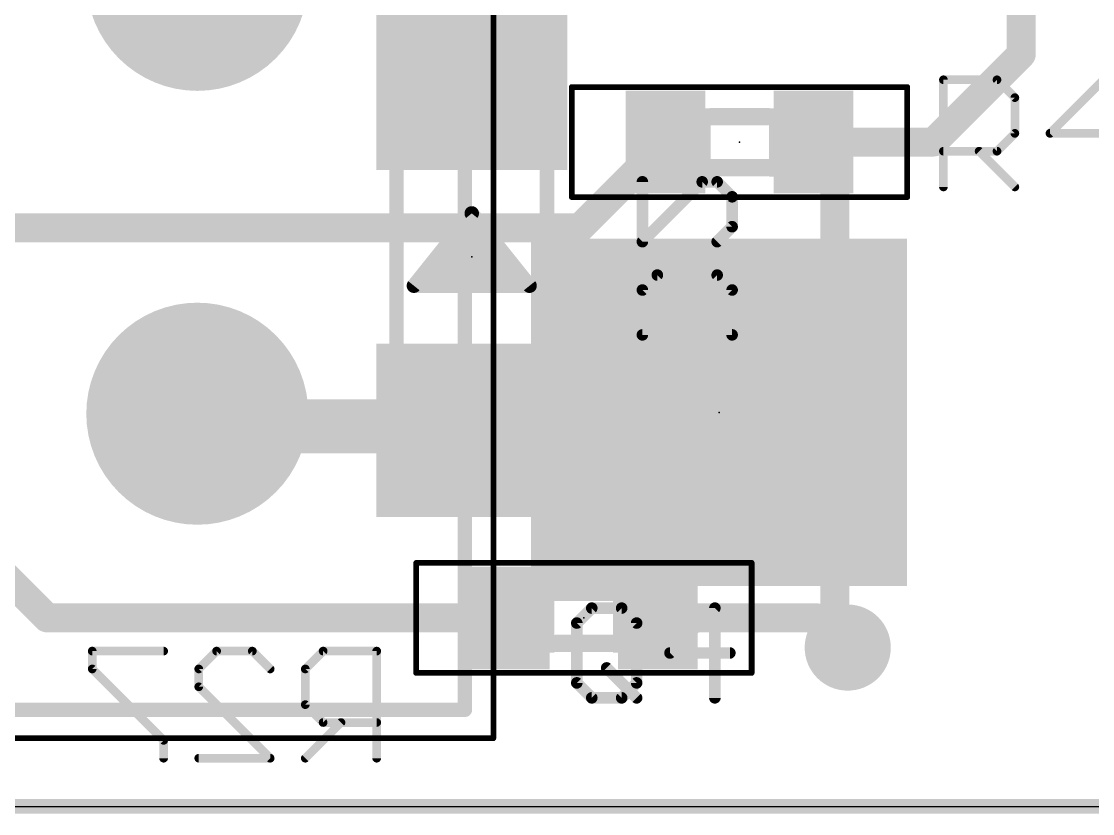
# Model space of a CAD drawing. Extents: x -0.1 to 70.5, y -0.1 to 57.
# Drawn here: x 42.53 to 51.93, y -0.06 to 6.89 of the extents above; entities that cross this region are included whole.
import ezdxf

# ---------------------------------------------------------------- set-up
doc = ezdxf.new("R2010")
doc.units = 0
for name, color, linetype in [('1', 14, 'CONTINUOUS'), ('16', 174, 'CONTINUOUS'), ('17', 94, 'CONTINUOUS'), ('18', 94, 'CONTINUOUS'), ('20', 30, 'CONTINUOUS'), ('21', 250, 'CONTINUOUS'), ('22', 250, 'CONTINUOUS'), ('23', 178, 'CONTINUOUS'), ('24', 178, 'CONTINUOUS'), ('25', 250, 'CONTINUOUS'), ('26', 250, 'CONTINUOUS'), ('39', 14, 'CONTINUOUS'), ('40', 174, 'CONTINUOUS'), ('51', 250, 'CONTINUOUS'), ('52', 250, 'CONTINUOUS')]:
    doc.layers.add(name, color=color, linetype=linetype)

# ---------------------------------------------------------------- blocks, each defined once
blk = doc.blocks.new('RECT')
blk.add_solid([(-0.5, -0.5), (0.5, -0.5), (-0.5, 0.5), (0.5, 0.5)])
blk = doc.blocks.new('ROUNDP')
at = {"const_width": 0.5}
blk.add_lwpolyline([(0, -0.25, 1), (0, 0.25, 1), (0, -0.25)], format="xyb", dxfattribs=at)
blk = doc.blocks.new('ROUNDV')
at = {"const_width": 0.5}
blk.add_lwpolyline([(0, -0.25, 1), (0, 0.25, 1), (0, -0.25)], format="xyb", dxfattribs=at)

msp = doc.modelspace()

# ---------------------------------------------------------------- linework, layer by layer
at = {"layer": '1'}
for points, const_width in [([(51.308, 6.604), (51.308, 10.668)], 0.254), ([(50.5374, 5.8334), (51.308, 6.604)], 0.254), ([(48.1838, 5.8334), (47.4304, 5.08)], 0.254), ([(49.4838, 5.8334), (49.67, 5.6472)], 0.254), ([(49.4838, 5.8334), (50.5374, 5.8334)], 0.254), ([(49.67, 5.6472), (49.67, 4.349)], 0.254), ([(47.4304, 5.08), (41.656, 5.08)], 0.254), ([(44.072, 3.448), (47.626, 3.448)], 0.254), ([(47.626, 3.448), (47.638, 3.46)], 0.254), ([(49.67, 1.5082), (49.67, 2.571)], 0.254), ([(49.784, 1.3942), (49.67, 1.5082)], 0.254), ([(60.96, 0), (39.116, 0)], 0.127)]:
    msp.add_lwpolyline(points, dxfattribs=dict(at, const_width=const_width))
at = {"layer": '1', "const_width": 0.127}
for points in [[(51.3529, 6.5591, 1), (51.2631, 6.6489)], [(51.2445, 6.604, 1), (51.3715, 6.604)], [(48.2287, 5.7885, 1), (48.1389, 5.8783)], [(49.5287, 5.8783, 1), (49.4389, 5.7885)], [(49.4838, 5.8969, 1), (49.4838, 5.7699)], [(50.4925, 5.8783, 1), (50.5823, 5.7885)], [(50.5374, 5.7699, 1), (50.5374, 5.8969)], [(49.7335, 5.6472, 1), (49.6065, 5.6472)], [(49.6251, 5.6023, 1), (49.7149, 5.6921)], [(47.3855, 5.1249, 1), (47.4753, 5.0351)], [(47.4304, 5.0165, 1), (47.4304, 5.1435)], [(49.6065, 4.349, 1), (49.7335, 4.349)], [(44.072, 3.5115, 1), (44.072, 3.3845)], [(47.6829, 3.4151, 1), (47.5931, 3.5049)], [(47.626, 3.3845, 1), (47.626, 3.5115)], [(47.5811, 3.4929, 1), (47.6709, 3.4031)], [(49.7335, 2.571, 1), (49.6065, 2.571)], [(49.7149, 1.5531, 1), (49.6251, 1.4633)], [(49.6065, 1.5082, 1), (49.7335, 1.5082)], [(49.7391, 1.3493, 1), (49.8289, 1.4391)]]:
    msp.add_lwpolyline(points, format="xyb", dxfattribs=at)
at = {"layer": '16'}
for points, const_width in [([(46.482, 6.35), (46.482, 8.128)], 0.4064), ([(44.218, 3.302), (44.072, 3.448)], 0.4064), ([(46.482, 3.302), (44.218, 3.302)], 0.4064), ([(46.482, 3.302), (46.466, 3.302)], 0.4064), ([(42.7532, 1.6546), (41.656, 2.7518)], 0.254), ([(42.7532, 1.6546), (46.8172, 1.6546)], 0.254), ([(48.1172, 1.6546), (49.5236, 1.6546)], 0.254), ([(49.5236, 1.6546), (49.784, 1.3942)], 0.254), ([(60.96, 0), (39.116, 0)], 0.127)]:
    msp.add_lwpolyline(points, dxfattribs=dict(at, const_width=const_width))
for points, const_width in [([(46.3804, 6.35, 1), (46.5836, 6.35)], 0.2032), ([(44.1438, 3.5198, 1), (44.0002, 3.3762)], 0.2032), ([(44.218, 3.4036, 1), (44.218, 3.2004)], 0.2032), ([(46.466, 3.4036, 1), (46.466, 3.2004)], 0.2032), ([(46.482, 3.2004, 1), (46.482, 3.4036)], 0.2032), ([(46.482, 3.2004, 1), (46.482, 3.4036)], 0.2032), ([(44.1462, 3.2302, 1), (44.2898, 3.3738)], 0.2032), ([(42.7532, 1.7181, 1), (42.7532, 1.5911)], 0.127), ([(42.7083, 1.6097, 1), (42.7981, 1.6995)], 0.127), ([(46.8172, 1.5911, 1), (46.8172, 1.7181)], 0.127), ([(48.1172, 1.7181, 1), (48.1172, 1.5911)], 0.127), ([(49.5685, 1.6995, 1), (49.4787, 1.6097)], 0.127), ([(49.5236, 1.5911, 1), (49.5236, 1.7181)], 0.127), ([(49.7391, 1.3493, 1), (49.8289, 1.4391)], 0.127)]:
    msp.add_lwpolyline(points, format="xyb", dxfattribs=dict(at, const_width=const_width))
at = {"layer": '20'}
msp.add_line((0, 0), (61, 0), dxfattribs=at)
at = {"layer": '21', "const_width": 0.127}
for points in [[(46.422, 13.548), (46.422, 0.848)], [(48.908, 4.9205), (48.019, 4.9205)], [(48.019, 4.9205), (48.019, 4.1585)], [(49.289, 3.2695), (49.289, 3.6505)], [(48.019, 2.7615), (48.019, 1.9995)], [(48.019, 1.9995), (48.908, 1.9995)], [(46.422, 0.848), (17.422, 0.848)]]:
    msp.add_lwpolyline(points, dxfattribs=at)
at = {"layer": '21', "const_width": 0.0635}
for points in [[(48.019, 4.9523, 1), (48.019, 4.8888)], [(48.0508, 4.9205, 1), (47.9873, 4.9205)], [(48.908, 4.8888, 1), (48.908, 4.9523)], [(47.9873, 4.1585, 1), (48.0508, 4.1585)], [(49.3208, 3.6505, 1), (49.2572, 3.6505)], [(49.2572, 3.2695, 1), (49.3208, 3.2695)], [(48.0508, 2.7615, 1), (47.9873, 2.7615)], [(48.019, 2.0312, 1), (48.019, 1.9678)], [(47.9873, 1.9995, 1), (48.0508, 1.9995)], [(48.908, 1.9678, 1), (48.908, 2.0312)], [(46.3903, 0.848, 1), (46.4538, 0.848)], [(46.422, 0.8163, 1), (46.422, 0.8798)]]:
    msp.add_lwpolyline(points, format="xyb", dxfattribs=at)
at = {"layer": '22', "const_width": 0.127}
for points in [[(45.822, 4.126), (45.822, 5.526)], [(47.142, 4.126), (47.142, 5.526)], [(46.482, 5.207), (45.974, 4.572)], [(46.99, 4.572), (46.482, 5.207)], [(46.482, 4.572), (46.482, 5.207)], [(46.355, 4.572), (46.355, 5.0483)], [(46.609, 4.572), (46.609, 5.0483)], [(46.228, 4.572), (46.228, 4.8895)], [(46.736, 4.572), (46.736, 4.8895)], [(46.101, 4.572), (46.101, 4.7308)], [(46.863, 4.572), (46.863, 4.7308)], [(45.974, 4.572), (46.99, 4.572)]]:
    msp.add_lwpolyline(points, dxfattribs=at)
at = {"layer": '22', "const_width": 0.0635}
for points in [[(45.8538, 5.526, 1), (45.7903, 5.526)], [(47.1738, 5.526, 1), (47.1103, 5.526)], [(46.5138, 5.207, 1), (46.4502, 5.207)], [(46.5068, 5.2268, 1), (46.4572, 5.1872)], [(46.5068, 5.1872, 1), (46.4572, 5.2268)], [(46.3868, 5.0483, 1), (46.3233, 5.0483)], [(46.6408, 5.0483, 1), (46.5772, 5.0483)], [(46.2598, 4.8895, 1), (46.1962, 4.8895)], [(46.7678, 4.8895, 1), (46.7043, 4.8895)], [(46.1328, 4.7308, 1), (46.0692, 4.7308)], [(46.8948, 4.7308, 1), (46.8312, 4.7308)], [(45.974, 4.6037, 1), (45.974, 4.5403)], [(45.9492, 4.5918, 1), (45.9988, 4.5522)], [(46.9652, 4.5522, 1), (47.0148, 4.5918)], [(46.99, 4.5403, 1), (46.99, 4.6037)], [(46.0692, 4.572, 1), (46.1328, 4.572)], [(46.1962, 4.572, 1), (46.2598, 4.572)], [(46.3233, 4.572, 1), (46.3868, 4.572)], [(46.4502, 4.572, 1), (46.5138, 4.572)], [(46.5772, 4.572, 1), (46.6408, 4.572)], [(46.7043, 4.572, 1), (46.7678, 4.572)], [(46.8312, 4.572, 1), (46.8948, 4.572)], [(45.7903, 4.126, 1), (45.8538, 4.126)], [(47.1103, 4.126, 1), (47.1738, 4.126)]]:
    msp.add_lwpolyline(points, format="xyb", dxfattribs=at)
at = {"layer": '23'}
for p in [(48.8338, 5.8334), (48.654, 3.46)]:
    msp.add_point(p, dxfattribs=at)
at = {"layer": '24'}
for p in [(46.482, 4.826), (47.4672, 1.6546)]:
    msp.add_point(p, dxfattribs=at)
at = {"layer": '25'}
for points, const_width in [([(50.6245, 5.4397), (50.6245, 6.3803)], 0.0762), ([(50.6245, 6.3803), (51.0948, 6.3803)], 0.0762), ([(51.0948, 6.3803), (51.2516, 6.2235)], 0.0762), ([(52.0303, 6.3803), (51.56, 5.91)], 0.0762), ([(51.2516, 6.2235), (51.2516, 5.91)], 0.0762), ([(51.2516, 5.91), (51.0948, 5.7532)], 0.0762), ([(51.56, 5.91), (52.1871, 5.91)], 0.0762), ([(51.0948, 5.7532), (50.6245, 5.7532)], 0.0762), ([(50.938, 5.7532), (51.2516, 5.4397)], 0.0762), ([(47.4046, 1.6095), (47.536, 1.7409)], 0.1016), ([(47.536, 1.7409), (47.7987, 1.7409)], 0.1016), ([(47.7987, 1.7409), (47.93, 1.6095)], 0.1016), ([(48.6173, 1.7409), (48.2232, 1.3468)], 0.1016), ([(48.6173, 0.9528), (48.6173, 1.7409)], 0.1016), ([(47.4046, 1.0841), (47.4046, 1.6095)], 0.1016), ([(47.93, 1.6095), (47.93, 1.0841)], 0.1016), ([(48.2232, 1.3468), (48.7486, 1.3468)], 0.1016), ([(47.6673, 1.2155), (47.93, 0.9528)], 0.1016), ([(47.536, 0.9528), (47.4046, 1.0841)], 0.1016), ([(47.93, 1.0841), (47.7987, 0.9528)], 0.1016), ([(47.7987, 0.9528), (47.536, 0.9528)], 0.1016)]:
    msp.add_lwpolyline(points, dxfattribs=dict(at, const_width=const_width))
for points, const_width in [([(50.6436, 6.3803, 1), (50.6055, 6.3803)], 0.0381), ([(50.6245, 6.3994, 1), (50.6245, 6.3613)], 0.0381), ([(51.1083, 6.3938, 1), (51.0813, 6.3668)], 0.0381), ([(51.0948, 6.3613, 1), (51.0948, 6.3994)], 0.0381), ([(51.2706, 6.2235, 1), (51.2325, 6.2235)], 0.0381), ([(51.2381, 6.2101, 1), (51.265, 6.237)], 0.0381), ([(51.2325, 5.91, 1), (51.2706, 5.91)], 0.0381), ([(51.265, 5.8965, 1), (51.2381, 5.9235)], 0.0381), ([(51.56, 5.9291, 1), (51.56, 5.891)], 0.0381), ([(51.5465, 5.9235, 1), (51.5735, 5.8965)], 0.0381), ([(50.6245, 5.7723, 1), (50.6245, 5.7342)], 0.0381), ([(50.9515, 5.7667, 1), (50.9246, 5.7398)], 0.0381), ([(51.0813, 5.7667, 1), (51.1083, 5.7398)], 0.0381), ([(51.0948, 5.7342, 1), (51.0948, 5.7723)], 0.0381), ([(50.6055, 5.4397, 1), (50.6436, 5.4397)], 0.0381), ([(51.2381, 5.4262, 1), (51.265, 5.4532)], 0.0381), ([(47.536, 1.7663, 1), (47.536, 1.7155)], 0.0508), ([(47.5539, 1.7229, 1), (47.518, 1.7588)], 0.0508), ([(47.8166, 1.7588, 1), (47.7807, 1.7229)], 0.0508), ([(47.7987, 1.7155, 1), (47.7987, 1.7663)], 0.0508), ([(48.6427, 1.7409, 1), (48.5919, 1.7409)], 0.0508), ([(48.6352, 1.7229, 1), (48.5993, 1.7588)], 0.0508), ([(47.43, 1.6095, 1), (47.3792, 1.6095)], 0.0508), ([(47.3867, 1.6275, 1), (47.4226, 1.5916)], 0.0508), ([(47.9554, 1.6095, 1), (47.9046, 1.6095)], 0.0508), ([(47.9121, 1.5916, 1), (47.948, 1.6275)], 0.0508), ([(48.2232, 1.3722, 1), (48.2232, 1.3214)], 0.0508), ([(48.2053, 1.3648, 1), (48.2412, 1.3289)], 0.0508), ([(48.7486, 1.3214, 1), (48.7486, 1.3722)], 0.0508), ([(47.6853, 1.2335, 1), (47.6494, 1.1975)], 0.0508), ([(47.4226, 1.1021, 1), (47.3867, 1.0662)], 0.0508), ([(47.948, 1.0662, 1), (47.9121, 1.1021)], 0.0508), ([(47.3792, 1.0841, 1), (47.43, 1.0841)], 0.0508), ([(47.9046, 1.0841, 1), (47.9554, 1.0841)], 0.0508), ([(47.536, 0.9782, 1), (47.536, 0.9274)], 0.0508), ([(47.518, 0.9348, 1), (47.5539, 0.9708)], 0.0508), ([(47.7807, 0.9708, 1), (47.8166, 0.9348)], 0.0508), ([(47.7987, 0.9274, 1), (47.7987, 0.9782)], 0.0508), ([(47.9121, 0.9348, 1), (47.948, 0.9708)], 0.0508), ([(48.5919, 0.9528, 1), (48.6427, 0.9528)], 0.0508)]:
    msp.add_lwpolyline(points, format="xyb", dxfattribs=dict(at, const_width=const_width))
at = {"layer": '26'}
for points, const_width in [([(47.9806, 5.4842), (47.9806, 4.9588)], 0.1016), ([(47.9806, 4.9588), (48.506, 5.4842)], 0.1016), ([(48.506, 5.4842), (48.6373, 5.4842)], 0.1016), ([(48.6373, 5.4842), (48.7687, 5.3528)], 0.1016), ([(48.7687, 5.3528), (48.7687, 5.0901)], 0.1016), ([(48.7687, 5.0901), (48.6373, 4.9588)], 0.1016), ([(47.9806, 4.5342), (48.1119, 4.6656)], 0.1016), ([(48.1119, 4.6656), (48.6373, 4.6656)], 0.1016), ([(48.6373, 4.6656), (48.7687, 4.5342)], 0.1016), ([(47.9806, 4.1402), (47.9806, 4.5342)], 0.1016), ([(48.7687, 4.5342), (48.7687, 4.1402)], 0.1016), ([(48.7687, 4.1402), (47.9806, 4.1402)], 0.1016), ([(43.7763, 1.3633), (43.1492, 1.3633)], 0.0762), ([(43.1492, 1.3633), (43.1492, 1.2065)], 0.0762), ([(44.0847, 1.2065), (44.2415, 1.3633)], 0.0762), ([(44.2415, 1.3633), (44.555, 1.3633)], 0.0762), ([(44.555, 1.3633), (44.7118, 1.2065)], 0.0762), ([(45.177, 1.3633), (45.0202, 1.2065)], 0.0762), ([(45.6473, 1.3633), (45.177, 1.3633)], 0.0762), ([(45.6473, 0.4227), (45.6473, 1.3633)], 0.0762), ([(43.1492, 1.2065), (43.7763, 0.5795)], 0.0762), ([(44.0847, 1.0498), (44.0847, 1.2065)], 0.0762), ([(45.0202, 1.2065), (45.0202, 0.893)], 0.0762), ([(44.7118, 0.4227), (44.0847, 1.0498)], 0.0762), ([(45.0202, 0.893), (45.177, 0.7362)], 0.0762), ([(45.3338, 0.7362), (45.0202, 0.4227)], 0.0762), ([(45.177, 0.7362), (45.6473, 0.7362)], 0.0762), ([(43.7763, 0.5795), (43.7763, 0.4227)], 0.0762), ([(44.0847, 0.4227), (44.7118, 0.4227)], 0.0762)]:
    msp.add_lwpolyline(points, dxfattribs=dict(at, const_width=const_width))
for points, const_width in [([(48.006, 5.4842, 1), (47.9552, 5.4842)], 0.0508), ([(48.506, 5.5096, 1), (48.506, 5.4588)], 0.0508), ([(48.5239, 5.4662, 1), (48.488, 5.5021)], 0.0508), ([(48.6553, 5.5021, 1), (48.6194, 5.4662)], 0.0508), ([(48.6373, 5.4588, 1), (48.6373, 5.5096)], 0.0508), ([(48.7941, 5.3528, 1), (48.7433, 5.3528)], 0.0508), ([(48.7507, 5.3349, 1), (48.7866, 5.3708)], 0.0508), ([(48.7433, 5.0901, 1), (48.7941, 5.0901)], 0.0508), ([(48.7866, 5.0722, 1), (48.7507, 5.1081)], 0.0508), ([(47.9626, 4.9767, 1), (47.9986, 4.9408)], 0.0508), ([(48.6194, 4.9767, 1), (48.6553, 4.9408)], 0.0508), ([(47.9552, 4.9588, 1), (48.006, 4.9588)], 0.0508), ([(48.1119, 4.691, 1), (48.1119, 4.6402)], 0.0508), ([(48.1299, 4.6476, 1), (48.094, 4.6835)], 0.0508), ([(48.6553, 4.6835, 1), (48.6194, 4.6476)], 0.0508), ([(48.6373, 4.6402, 1), (48.6373, 4.691)], 0.0508), ([(48.006, 4.5342, 1), (47.9552, 4.5342)], 0.0508), ([(47.9626, 4.5522, 1), (47.9986, 4.5163)], 0.0508), ([(48.7941, 4.5342, 1), (48.7433, 4.5342)], 0.0508), ([(48.7507, 4.5163, 1), (48.7866, 4.5522)], 0.0508), ([(47.9806, 4.1656, 1), (47.9806, 4.1148)], 0.0508), ([(47.9552, 4.1402, 1), (48.006, 4.1402)], 0.0508), ([(48.7433, 4.1402, 1), (48.7941, 4.1402)], 0.0508), ([(48.7687, 4.1148, 1), (48.7687, 4.1656)], 0.0508), ([(43.1682, 1.3633, 1), (43.1301, 1.3633)], 0.0381), ([(43.1492, 1.3824, 1), (43.1492, 1.3443)], 0.0381), ([(43.7763, 1.3443, 1), (43.7763, 1.3824)], 0.0381), ([(44.2415, 1.3824, 1), (44.2415, 1.3443)], 0.0381), ([(44.255, 1.3498, 1), (44.228, 1.3768)], 0.0381), ([(44.5685, 1.3768, 1), (44.5415, 1.3498)], 0.0381), ([(44.555, 1.3443, 1), (44.555, 1.3824)], 0.0381), ([(45.177, 1.3824, 1), (45.177, 1.3443)], 0.0381), ([(45.1905, 1.3498, 1), (45.1635, 1.3768)], 0.0381), ([(45.6664, 1.3633, 1), (45.6283, 1.3633)], 0.0381), ([(45.6473, 1.3443, 1), (45.6473, 1.3824)], 0.0381), ([(43.1301, 1.2065, 1), (43.1682, 1.2065)], 0.0381), ([(43.1627, 1.22, 1), (43.1357, 1.1931)], 0.0381), ([(44.1038, 1.2065, 1), (44.0657, 1.2065)], 0.0381), ([(44.0712, 1.22, 1), (44.0982, 1.1931)], 0.0381), ([(44.6983, 1.1931, 1), (44.7253, 1.22)], 0.0381), ([(45.0393, 1.2065, 1), (45.0012, 1.2065)], 0.0381), ([(45.0068, 1.22, 1), (45.0337, 1.1931)], 0.0381), ([(44.0982, 1.0632, 1), (44.0712, 1.0363)], 0.0381), ([(44.0657, 1.0498, 1), (44.1038, 1.0498)], 0.0381), ([(45.0337, 0.9065, 1), (45.0068, 0.8795)], 0.0381), ([(45.0012, 0.893, 1), (45.0393, 0.893)], 0.0381), ([(45.177, 0.7553, 1), (45.177, 0.7172)], 0.0381), ([(45.1635, 0.7228, 1), (45.1905, 0.7497)], 0.0381), ([(45.3472, 0.7228, 1), (45.3203, 0.7497)], 0.0381), ([(45.6473, 0.7172, 1), (45.6473, 0.7553)], 0.0381), ([(43.7953, 0.5795, 1), (43.7572, 0.5795)], 0.0381), ([(43.7628, 0.566, 1), (43.7897, 0.5929)], 0.0381), ([(43.7572, 0.4227, 1), (43.7953, 0.4227)], 0.0381), ([(44.0847, 0.4418, 1), (44.0847, 0.4037)], 0.0381), ([(44.6983, 0.4092, 1), (44.7253, 0.4362)], 0.0381), ([(44.7118, 0.4037, 1), (44.7118, 0.4418)], 0.0381), ([(45.0068, 0.4362, 1), (45.0337, 0.4092)], 0.0381), ([(45.6283, 0.4227, 1), (45.6664, 0.4227)], 0.0381)]:
    msp.add_lwpolyline(points, format="xyb", dxfattribs=dict(at, const_width=const_width))
at = {"layer": '39'}
for points, const_width in [([(46.672, 13.798), (46.672, 0.598)], 0.05), ([(47.3608, 6.3164), (50.3068, 6.3164)], 0.0508), ([(47.3608, 5.3504), (47.3608, 6.3164)], 0.0508), ([(50.3068, 6.3164), (50.3068, 5.3504)], 0.0508), ([(50.3068, 5.3504), (47.3608, 5.3504)], 0.0508), ([(46.672, 0.598), (17.172, 0.598)], 0.05)]:
    msp.add_lwpolyline(points, dxfattribs=dict(at, const_width=const_width))
for points, const_width in [([(47.3608, 6.3291, 1), (47.3608, 6.3037)], 0.0254), ([(47.3735, 6.3164, 1), (47.3481, 6.3164)], 0.0254), ([(50.3195, 6.3164, 1), (50.2941, 6.3164)], 0.0254), ([(50.3068, 6.3037, 1), (50.3068, 6.3291)], 0.0254), ([(47.3608, 5.3631, 1), (47.3608, 5.3377)], 0.0254), ([(47.3481, 5.3504, 1), (47.3735, 5.3504)], 0.0254), ([(50.2941, 5.3504, 1), (50.3195, 5.3504)], 0.0254), ([(50.3068, 5.3377, 1), (50.3068, 5.3631)], 0.0254), ([(46.6595, 0.598, 1), (46.6845, 0.598)], 0.025), ([(46.672, 0.5855, 1), (46.672, 0.6105)], 0.025)]:
    msp.add_lwpolyline(points, format="xyb", dxfattribs=dict(at, const_width=const_width))
at = {"layer": '40', "const_width": 0.0508}
for points in [[(48.9402, 2.1376), (45.9942, 2.1376)], [(45.9942, 2.1376), (45.9942, 1.1716)], [(48.9402, 1.1716), (48.9402, 2.1376)], [(45.9942, 1.1716), (48.9402, 1.1716)]]:
    msp.add_lwpolyline(points, dxfattribs=at)
at = {"layer": '40', "const_width": 0.0254}
for points in [[(45.9942, 2.1503, 1), (45.9942, 2.1249)], [(46.0069, 2.1376, 1), (45.9815, 2.1376)], [(48.9529, 2.1376, 1), (48.9275, 2.1376)], [(48.9402, 2.1249, 1), (48.9402, 2.1503)], [(45.9942, 1.1843, 1), (45.9942, 1.1589)], [(45.9815, 1.1716, 1), (46.0069, 1.1716)], [(48.9275, 1.1716, 1), (48.9529, 1.1716)], [(48.9402, 1.1589, 1), (48.9402, 1.1843)]]:
    msp.add_lwpolyline(points, format="xyb", dxfattribs=at)
at = {"layer": '51'}
for points, const_width in [([(46.422, 13.548), (46.422, 0.848)], 0.127), ([(48.5888, 6.0574), (49.0788, 6.0574)], 0.1524), ([(49.0788, 5.6094), (48.5888, 5.6094)], 0.1524), ([(46.422, 0.848), (17.422, 0.848)], 0.127)]:
    msp.add_lwpolyline(points, dxfattribs=dict(at, const_width=const_width))
for points, const_width in [([(48.5888, 6.0955, 1), (48.5888, 6.0193)], 0.0762), ([(49.0788, 6.0193, 1), (49.0788, 6.0955)], 0.0762), ([(48.5888, 5.6475, 1), (48.5888, 5.5713)], 0.0762), ([(49.0788, 5.5713, 1), (49.0788, 5.6475)], 0.0762), ([(46.3903, 0.848, 1), (46.4538, 0.848)], 0.0635), ([(46.422, 0.8163, 1), (46.422, 0.8798)], 0.0635)]:
    msp.add_lwpolyline(points, format="xyb", dxfattribs=dict(at, const_width=const_width))
at = {"layer": '52'}
for points, const_width in [([(45.8216, 6.5024), (45.8216, 3.1496)], 0.127), ([(47.1424, 6.5024), (45.8216, 6.5024)], 0.127), ([(47.1424, 3.1496), (47.1424, 6.5024)], 0.127), ([(45.8216, 3.1496), (47.1424, 3.1496)], 0.127), ([(47.7122, 1.8786), (47.2222, 1.8786)], 0.1524), ([(47.2222, 1.4306), (47.7122, 1.4306)], 0.1524)]:
    msp.add_lwpolyline(points, dxfattribs=dict(at, const_width=const_width))
for points, const_width in [([(45.8216, 6.5342, 1), (45.8216, 6.4707)], 0.0635), ([(45.8534, 6.5024, 1), (45.7899, 6.5024)], 0.0635), ([(47.1742, 6.5024, 1), (47.1106, 6.5024)], 0.0635), ([(47.1424, 6.4707, 1), (47.1424, 6.5342)], 0.0635), ([(45.8216, 3.1814, 1), (45.8216, 3.1178)], 0.0635), ([(47.1424, 3.1178, 1), (47.1424, 3.1814)], 0.0635), ([(45.7899, 3.1496, 1), (45.8534, 3.1496)], 0.0635), ([(47.1106, 3.1496, 1), (47.1742, 3.1496)], 0.0635), ([(47.2222, 1.9167, 1), (47.2222, 1.8405)], 0.0762), ([(47.7122, 1.8405, 1), (47.7122, 1.9167)], 0.0762), ([(47.2222, 1.4687, 1), (47.2222, 1.3925)], 0.0762), ([(47.7122, 1.3925, 1), (47.7122, 1.4687)], 0.0762)]:
    msp.add_lwpolyline(points, format="xyb", dxfattribs=dict(at, const_width=const_width))

# ---------------------------------------------------------------- block references
at = {"layer": '1', "xscale": 0.7, "yscale": 0.9}
for p in [(48.1838, 5.8334), (49.4838, 5.8334)]:
    msp.add_blockref('RECT', p, dxfattribs=at)
at = {"layer": '1', "xscale": 1.016, "yscale": 1.143}
for p, rotation in [((49.67, 4.349), 90), ((47.638, 3.46), 90), ((49.67, 2.571), 270)]:
    msp.add_blockref('RECT', p, dxfattribs=dict(at, rotation=rotation))
at = {"layer": '16'}
for p, xscale, yscale, rotation in [((46.482, 6.35), 1.524, 1.6764, 270), ((46.482, 3.302), 1.524, 1.6764, 270), ((46.8172, 1.6546), 0.7, 0.9, 180), ((48.1172, 1.6546), 0.7, 0.9, 180)]:
    msp.add_blockref('RECT', p, dxfattribs=dict(at, xscale=xscale, yscale=yscale, rotation=rotation))
at = {"layer": '17', "xscale": 1.95, "yscale": 1.95, "rotation": 180}
for p in [(44.072, 7.258), (44.072, 7.258), (44.072, 3.448), (44.072, 3.448)]:
    msp.add_blockref('ROUNDP', p, dxfattribs=at)
at = {"layer": '18', "xscale": 0.7564, "yscale": 0.7564}
msp.add_blockref('ROUNDV', (49.784, 1.3942), dxfattribs=at)
msp.add_blockref('ROUNDV', (49.784, 1.3942), dxfattribs=at)
at = {"layer": '39', "xscale": 3.048, "yscale": 3.302, "rotation": 90}
msp.add_blockref('RECT', (48.654, 3.46), dxfattribs=at)
at = {"layer": '51', "xscale": 0.3, "yscale": 0.5999}
for p in [(48.4298, 5.8285), (49.2426, 5.8285)]:
    msp.add_blockref('RECT', p, dxfattribs=at)
at = {"layer": '51', "xscale": 0.4572, "yscale": 0.5842, "rotation": 90}
for p in [(49.6573, 4.3998), (47.6507, 3.46), (49.6573, 2.5202)]:
    msp.add_blockref('RECT', p, dxfattribs=at)
at = {"layer": '52', "xscale": 0.3, "yscale": 0.5999, "rotation": 180}
for p in [(47.0584, 1.6498), (47.8712, 1.6498)]:
    msp.add_blockref('RECT', p, dxfattribs=at)

doc.saveas('drawing.dxf')
